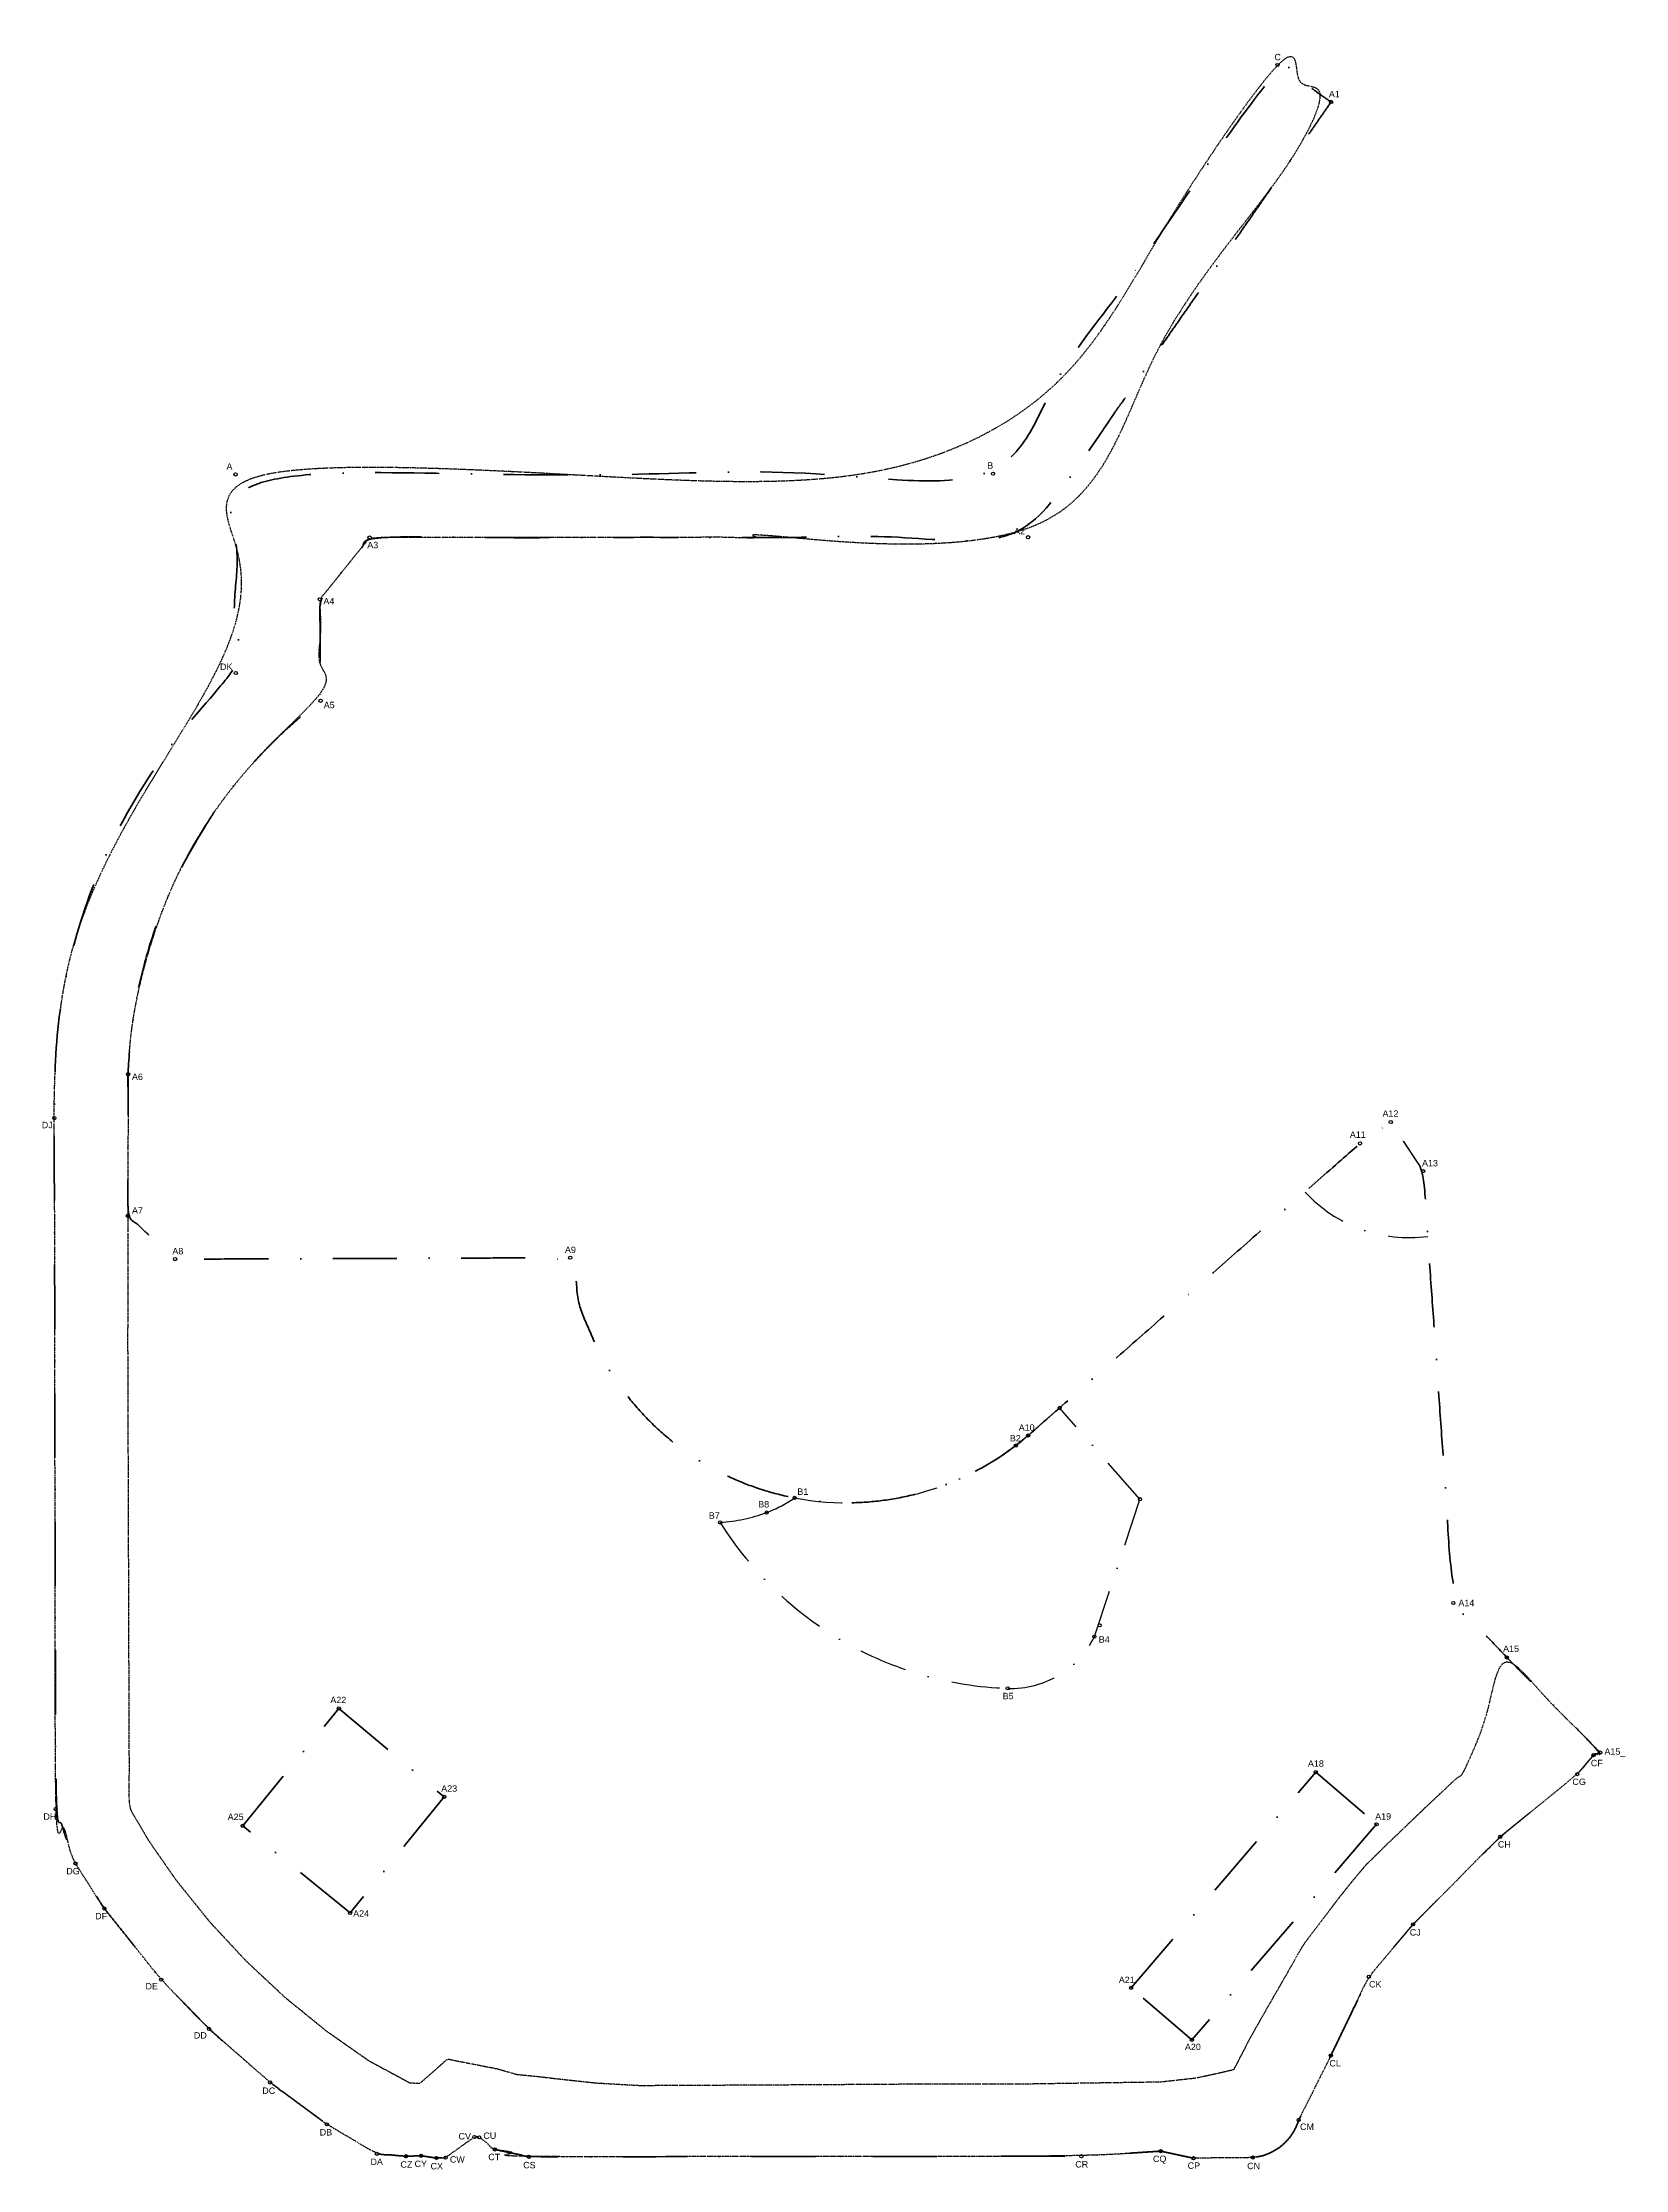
# Model space of a CAD drawing. Extents: x 833943 to 834437, y 817742 to 818406.
import ezdxf

# ---------------------------------------------------------------- set-up
doc = ezdxf.new("R2010")
doc.units = 0
doc.header["$LTSCALE"] = 10
doc.linetypes.add('DASHDOT', pattern=[1, 0.5, -0.25, 0, -0.25])
doc.layers.add('DLN910(1-500)', color=7, linetype='Continuous')
doc.layers.add('P Boundary-b', color=7, linetype='DASHDOT', lineweight=40)
doc.layers.add('Site-b', color=251, linetype='DASHDOT', lineweight=30)
doc.styles.add('SWIS721 LT', font='swiss.ttf')

msp = doc.modelspace()

# ---------------------------------------------------------------- linework, layer by layer
at = {"layer": 'DLN910(1-500)'}
for centre in [(834328.82, 818399.5), (834345.54, 818387.92), (834003.51, 818271.67), (834240.01, 818271.91), (834045.34, 818251.95), (834250.94, 818252.06), (834029.85, 818232.69), (834003.57, 818209.66), (834030.05, 818201), (833969.96, 818084.41), (833946.92, 818070.71), (834364.18, 818069.49), (834354.59, 818062.81), (834374.3, 818054.16), (833969.89, 818040.23), (833984.64, 818026.7), (834108, 818027.13), (834260.79, 817980.26), (834250.99, 817971.64), (834285.88, 817951.74), (834383.72, 817919.33), (834273.31, 817912.37), (834400.42, 817902.33), (834035.78, 817886.43), (834427.48, 817871.86), (834429.57, 817872.65), (834340.77, 817866.5), (834422.43, 817865.91), (834068.67, 817858.82), (833947.36, 817854.99), (834005.74, 817849.78), (834359.74, 817850.26), (834398.36, 817846.37), (833953.53, 817838.01), (833962.53, 817823.97), (834039.27, 817822.58), (834371.13, 817819.02), (833980.3, 817801.76), (834283.13, 817799.2), (834357.33, 817802.65), (833995.22, 817786.38), (834302.09, 817782.96), (834345.46, 817778.03), (834014.29, 817769.67), (834032.03, 817756.59), (834078.07, 817752.62), (834079.55, 817752.52), (834335.42, 817757.92), (834047.61, 817747.37), (834056.72, 817746.62), (834061.45, 817746.77), (834066.21, 817746.06), (834069.09, 817746.18), (834084.48, 817748.75), (834095.1, 817746.46), (834267.6, 817746.62), (834292.36, 817748.21), (834302.57, 817746.01), (834321.13, 817746.23)]:
    msp.add_circle(centre, 0.5, dxfattribs=at)
at = {"layer": 'DLN910(1-500)', "color": 0}
for centre in [(834247.12, 817968.49), (834178.08, 817952.18), (834154.83, 817944.49), (834169.31, 817947.58), (834271.64, 817908.84), (834244.61, 817892.68)]:
    msp.add_circle(centre, 0.5, dxfattribs=at)
at = {"layer": 'P Boundary-b', "ltscale": 4}
for points in [[(834035.78, 817886.43), (834068.67, 817858.82), (834039.27, 817822.58), (834005.74, 817849.78)], [(834340.77, 817866.5), (834359.74, 817850.26), (834302.09, 817782.96), (834283.13, 817799.2)]]:
    msp.add_lwpolyline(points, close=True, dxfattribs=at)
msp.add_rational_spline([(834250.99, 817971.64), (834302.79, 818017.23), (834354.59, 818062.81), (834359.39, 818066.15), (834364.18, 818069.49), (834369.24, 818061.83), (834374.3, 818054.16), (834379.01, 817986.75), (834383.72, 817919.33), (834406.65, 817895.99), (834429.57, 817872.65), (834428.52, 817872.25), (834427.48, 817871.86), (834424.95, 817868.88), (834422.43, 817865.91), (834410.39, 817856.14), (834398.36, 817846.37), (834384.74, 817832.69), (834371.13, 817819.02), (834364.23, 817810.83), (834357.33, 817802.65), (834351.4, 817790.34), (834345.46, 817778.03), (834340.44, 817767.97), (834335.42, 817757.92), (834332.21, 817747.26), (834321.13, 817746.23), (834311.85, 817746.12), (834302.57, 817746.01), (834297.46, 817747.11), (834292.36, 817748.21), (834279.98, 817747.41), (834267.6, 817746.62), (834181.35, 817746.54), (834095.1, 817746.46), (834089.79, 817747.6), (834084.48, 817748.75), (834082.02, 817750.64), (834079.55, 817752.52), (834078.81, 817752.57), (834078.07, 817752.62), (834073.58, 817749.4), (834069.09, 817746.18), (834067.65, 817746.12), (834066.21, 817746.06), (834063.83, 817746.41), (834061.45, 817746.77), (834059.08, 817746.7), (834056.72, 817746.62), (834052.17, 817746.99), (834047.61, 817747.37), (834039.82, 817751.98), (834032.03, 817756.59), (834023.16, 817763.13), (834014.29, 817769.67), (834004.75, 817778.03), (833995.22, 817786.38), (833987.76, 817794.07), (833980.3, 817801.76), (833971.41, 817812.87), (833962.53, 817823.97), (833958.03, 817830.99), (833953.53, 817838.01), (833950.44, 817846.5), (833947.36, 817854.99), (833947.14, 817962.85), (833946.92, 818070.71), (833943.85, 818152.99), (834003.57, 818209.66), (834003.54, 818240.66), (834003.51, 818271.67), (834121.76, 818271.79), (834240.01, 818271.91), (834284.41, 818335.71), (834328.82, 818399.5), (834337.18, 818393.71), (834345.54, 818387.92), (834298.24, 818319.99), (834250.94, 818252.06), (834148.14, 818252), (834045.34, 818251.95), (834037.59, 818242.32), (834029.85, 818232.69), (834029.95, 818216.84), (834030.05, 818201), (833972.31, 818156.98), (833969.96, 818084.41), (833969.93, 818062.32), (833969.89, 818040.23), (833977.27, 818033.46), (833984.64, 818026.7), (834046.32, 818026.91), (834108, 818027.13), (834114.25, 817975.37), (834162.86, 817956.5), (834211.46, 817937.64), (834250.99, 817971.64)], [1, 1, 1, 1, 1, 1, 1, 1, 1, 1, 1, 1, 1, 1, 1, 1, 1, 1, 1, 1, 1, 1, 1, 1, 1, 0.82922625982, 1, 1, 1, 1, 1, 1, 1, 1, 1, 1, 1, 1, 1, 1, 1, 1, 1, 1, 1, 1, 1, 1, 1, 1, 1, 1, 1, 1, 1, 1, 1, 1, 1, 1, 1, 1, 1, 1, 1, 1, 1, 0.911280660439, 1, 1, 1, 1, 1, 1, 1, 1, 1, 1, 1, 1, 1, 1, 1, 1, 1, 0.903215439499, 1, 1, 1, 1, 1, 1, 1, 0.857594331287, 1, 0.857594331287, 1], degree=2, knots=[0, 0, 0, 1, 1, 2, 2, 3, 3, 4, 4, 5, 5, 6, 6, 7, 7, 8, 8, 9, 9, 10, 10, 11, 11, 12, 12, 13.186149, 13.186149, 14.186149, 14.186149, 15.186149, 15.186149, 16.186149, 16.186149, 17.186149, 17.186149, 18.186149, 18.186149, 19.186149, 19.186149, 20.186149, 20.186149, 21.186149, 21.186149, 22.186149, 22.186149, 23.186149, 23.186149, 24.186149, 24.186149, 25.186149, 25.186149, 26.186149, 26.186149, 27.186149, 27.186149, 28.186149, 28.186149, 29.186149, 29.186149, 30.186149, 30.186149, 31.186149, 31.186149, 32.186149, 32.186149, 33.186149, 33.186149, 34.034975, 34.034975, 35.034975, 35.034975, 36.034975, 36.034975, 37.034975, 37.034975, 38.034975, 38.034975, 39.034975, 39.034975, 40.034975, 40.034975, 41.034975, 41.034975, 42.034975, 42.034975, 42.922161, 42.922161, 43.922161, 43.922161, 44.922161, 44.922161, 45.922161, 45.922161, 47.002605, 47.002605, 48.08305, 48.08305, 48.08305], dxfattribs=at)
at = {"layer": 'Site-b', "ltscale": 3}
msp.add_lwpolyline([(834285.88, 817951.74), (834260.79, 817980.26), (834250.99, 817971.64, -0.228472), (834178.04, 817952.15, -0.060078), (834169.31, 817947.58, -0.070284), (834154.83, 817944.49, 0.249138), (834244.61, 817892.68, 0.295095), (834271.64, 817908.84)], format="xyb", close=True, dxfattribs=at)
msp.add_arc((834369.91, 818077.55), 44.16, 222.62426, 277.57098, dxfattribs=at)
at = {"layer": 'Site-b', "ltscale": 0.05}
msp.add_rational_spline([(833969.86, 818040.23), (833969.87, 818040.23), (833969.89, 818040.23), (833969.87, 818040.23), (833969.86, 818040.23), (833969.87, 818040.23), (833969.89, 818040.23), (833969.93, 818062.32), (833969.96, 818084.41), (833972.31, 818156.98), (834030.05, 818201), (834029.95, 818216.84), (834029.85, 818232.69), (834037.59, 818242.32), (834045.34, 818251.95), (834148.14, 818252), (834250.94, 818252.06), (834298.24, 818319.99), (834345.54, 818387.92), (834337.18, 818393.71), (834328.82, 818399.5), (834284.41, 818335.71), (834240.01, 818271.91), (834121.76, 818271.79), (834003.51, 818271.67), (834003.54, 818240.66), (834003.57, 818209.66), (833943.85, 818152.99), (833946.92, 818070.71), (833947.14, 817962.85), (833947.36, 817854.99), (833950.44, 817846.5), (833953.53, 817838.01), (833958.03, 817830.99), (833962.53, 817823.97), (833971.41, 817812.87), (833980.3, 817801.76), (833987.76, 817794.07), (833995.22, 817786.38), (834004.75, 817778.03), (834014.29, 817769.67), (834023.16, 817763.13), (834032.03, 817756.59), (834039.82, 817751.98), (834047.61, 817747.37), (834052.17, 817746.99), (834056.72, 817746.62), (834059.08, 817746.7), (834061.45, 817746.77), (834063.83, 817746.41), (834066.21, 817746.06), (834067.65, 817746.12), (834069.09, 817746.18), (834073.58, 817749.4), (834078.07, 817752.62), (834078.81, 817752.57), (834079.55, 817752.52), (834082.02, 817750.64), (834084.48, 817748.75), (834089.79, 817747.6), (834095.1, 817746.46), (834181.35, 817746.54), (834267.6, 817746.62), (834279.98, 817747.41), (834292.36, 817748.21), (834297.46, 817747.11), (834302.57, 817746.01), (834311.85, 817746.12), (834321.13, 817746.23), (834332.21, 817747.26), (834335.42, 817757.92), (834340.44, 817767.97), (834345.46, 817778.03), (834351.4, 817790.34), (834357.33, 817802.65), (834364.23, 817810.83), (834371.13, 817819.02), (834384.74, 817832.69), (834398.36, 817846.37), (834410.39, 817856.14), (834422.43, 817865.91), (834424.95, 817868.88), (834427.48, 817871.86), (834428.52, 817872.25), (834429.57, 817872.65), (834414.99, 817887.49), (834400.42, 817902.33), (834393.91, 817884.52), (834387.4, 817866.71), (834385.73, 817865.37), (834384.06, 817864.03), (834379.45, 817859.69), (834374.85, 817855.36), (834371.39, 817852.05), (834367.93, 817848.73), (834365.68, 817846.59), (834363.44, 817844.45), (834359.97, 817841.03), (834356.49, 817837.62), (834354.37, 817835.09), (834352.24, 817832.57), (834350.29, 817830.14), (834348.34, 817827.7), (834342.94, 817820.61), (834337.53, 817813.51), (834336.86, 817812.45), (834336.19, 817811.39), (834333.5, 817806.68), (834330.81, 817801.96), (834327.7, 817796.56), (834324.6, 817791.15), (834322.39, 817787.23), (834320.18, 817783.32), (834318.19, 817779.43), (834316.2, 817775.55), (834315.71, 817774.64), (834315.23, 817773.74), (834312.84, 817773.18), (834310.45, 817772.62), (834306.99, 817771.86), (834303.52, 817771.1), (834297.97, 817770.49), (834292.43, 817769.87), (834271.67, 817769.57), (834250.92, 817769.26), (834238.2, 817769.26), (834225.48, 817769.26), (834216.45, 817769.21), (834207.43, 817769.16), (834191.87, 817769.06), (834176.31, 817768.97), (834166.78, 817768.92), (834157.25, 817768.87), (834143.42, 817768.8), (834129.59, 817768.74), (834122.77, 817769.13), (834115.94, 817769.52), (834110.11, 817770.15), (834104.28, 817770.79), (834100.82, 817771.19), (834097.36, 817771.59), (834094.37, 817771.88), (834091.38, 817772.16), (834088.28, 817773.06), (834085.17, 817773.95), (834077.43, 817775.46), (834069.69, 817776.97), (834065.41, 817773.21), (834061.14, 817769.45), (834059.49, 817769.48), (834057.84, 817769.52), (834056.89, 817770.07), (834055.94, 817770.62), (834050.55, 817773.52), (834045.16, 817776.42), (834038.53, 817781.06), (834031.91, 817785.7), (834025.44, 817790.95), (834018.96, 817796.2), (834012.88, 817801.89), (834006.79, 817807.58), (834001.12, 817813.68), (833995.45, 817819.78), (833990.22, 817826.26), (833985, 817832.74), (833980.77, 817838.82), (833976.54, 817844.9), (833973.41, 817850.19), (833970.28, 817855.48), (833970.21, 817877.77), (833970.14, 817900.06), (833969.98, 817950), (833969.82, 817999.95), (833969.84, 818020.09), (833969.86, 818040.23)], [1, 1, 1, 1, 1, 1, 1, 1, 1, 0.903215439498, 1, 1, 1, 1, 1, 1, 1, 1, 1, 1, 1, 1, 1, 1, 1, 1, 1, 0.91128066044, 1, 1, 1, 1, 1, 1, 1, 1, 1, 1, 1, 1, 1, 1, 1, 1, 1, 1, 1, 1, 1, 1, 1, 1, 1, 1, 1, 1, 1, 1, 1, 1, 1, 1, 1, 1, 1, 1, 1, 1, 1, 0.82922625983, 1, 1, 1, 1, 1, 1, 1, 1, 1, 1, 1, 1, 1, 1, 1, 1, 1, 1, 1, 1, 1, 1, 1, 1, 1, 1, 1, 1, 1, 1, 1, 1, 1, 1, 1, 1, 1, 1, 1, 1, 1, 1, 1, 1, 1, 1, 1, 1, 1, 1, 1, 1, 1, 1, 1, 1, 1, 1, 1, 1, 1, 1, 1, 1, 1, 1, 1, 1, 1, 1, 1, 1, 1, 1, 1, 1, 1, 1, 1, 1, 1, 1, 1, 1, 1, 1, 1, 1, 1, 1, 1, 1, 1, 1, 1, 1, 1, 1, 1, 1, 1, 1, 1, 1, 1], degree=2, knots=[0, 0, 0, 1, 1, 2, 2, 3, 3, 4, 4, 4.887186, 4.887186, 5.887186, 5.887186, 6.887186, 6.887186, 7.887186, 7.887186, 8.887186, 8.887186, 9.887186, 9.887186, 10.887186, 10.887186, 11.887186, 11.887186, 12.887186, 12.887186, 13.736012, 13.736012, 14.736012, 14.736012, 15.736012, 15.736012, 16.736012, 16.736012, 17.736012, 17.736012, 18.736012, 18.736012, 19.736012, 19.736012, 20.736012, 20.736012, 21.736012, 21.736012, 22.736012, 22.736012, 23.736012, 23.736012, 24.736012, 24.736012, 25.736012, 25.736012, 26.736012, 26.736012, 27.736012, 27.736012, 28.736012, 28.736012, 29.736012, 29.736012, 30.736012, 30.736012, 31.736012, 31.736012, 32.736012, 32.736012, 33.736012, 33.736012, 34.922161, 34.922161, 35.922161, 35.922161, 36.922161, 36.922161, 37.922161, 37.922161, 38.922161, 38.922161, 39.922161, 39.922161, 40.922161, 40.922161, 41.922161, 41.922161, 42.922161, 42.922161, 43.922161, 43.922161, 44.922161, 44.922161, 45.922161, 45.922161, 46.922161, 46.922161, 47.922161, 47.922161, 48.922161, 48.922161, 49.922161, 49.922161, 50.922161, 50.922161, 51.922161, 51.922161, 52.922161, 52.922161, 53.922161, 53.922161, 54.922161, 54.922161, 55.922161, 55.922161, 56.922161, 56.922161, 57.922161, 57.922161, 58.922161, 58.922161, 59.922161, 59.922161, 60.922161, 60.922161, 61.922161, 61.922161, 62.922161, 62.922161, 63.922161, 63.922161, 64.922161, 64.922161, 65.922161, 65.922161, 66.922161, 66.922161, 67.922161, 67.922161, 68.922161, 68.922161, 69.922161, 69.922161, 70.922161, 70.922161, 71.922161, 71.922161, 72.922161, 72.922161, 73.922161, 73.922161, 74.922161, 74.922161, 75.922161, 75.922161, 76.922161, 76.922161, 77.922161, 77.922161, 78.922161, 78.922161, 79.922161, 79.922161, 80.922161, 80.922161, 81.922161, 81.922161, 82.922161, 82.922161, 83.922161, 83.922161, 84.922161, 84.922161, 85.922161, 85.922161, 86.922161, 86.922161, 86.922161], dxfattribs=at)

# ---------------------------------------------------------------- texts
at = {"layer": 'DLN910(1-500)', "style": 'SWIS721 LT'}
for s, p in [('C', (834327.87, 818400.96)), ('A1', (834344.86, 818389.39)), ('A', (834000.67, 818273.14)), ('B', (834238.19, 818273.46)), ('A3', (834044.64, 818248.62)), ('A2', (834246.58, 818252.94)), ('A4', (834030.94, 818231.11)), ('DK', (833998.66, 818210.64)), ('A5', (834031.03, 818198.68)), ('A6', (833971.17, 818082.62)), ('A12', (834361.59, 818071.12)), ('DJ', (833943.02, 818067.56)), ('A11', (834351.4, 818064.55)), ('A13', (834373.93, 818055.66)), ('A7', (833971.18, 818040.87)), ('A8', (833983.79, 818028.2)), ('A9', (834106.35, 818028.61)), ('B2', (834245.23, 817969.76)), ('A10', (834248.02, 817973.11)), ('B1', (834178.9, 817953.1)), ('B7', (834151.25, 817945.62)), ('B8', (834166.69, 817949.16)), ('A14', (834385.29, 817918.34)), ('B4', (834273.01, 817906.96)), ('A15', (834399.25, 817904.06)), ('A22', (834033.1, 817888.07)), ('B5', (834243, 817889.3)), ('A15_', (834430.89, 817871.97)), ('A18', (834338.31, 817868.21)), ('CF', (834426.63, 817868.38)), ('A23', (834067.73, 817860.43)), ('CG', (834420.89, 817862.52)), ('DH', (833943.51, 817851.67)), ('A25', (834001.05, 817851.58)), ('A19', (834359.31, 817851.71)), ('CH', (834397.61, 817843)), ('DG', (833950.67, 817834.64)), ('DF', (833959.67, 817820.61)), ('A24', (834040.23, 817821.41)), ('CJ', (834370.11, 817815.51)), ('DE', (833975.39, 817798.7)), ('A21', (834279.27, 817800.7)), ('CK', (834357.39, 817799.32)), ('DD', (833990.5, 817783.37)), ('A20', (834299.91, 817779.76)), ('CL', (834345.02, 817774.65)), ('DC', (834011.86, 817766.09)), ('DB', (834029.79, 817753.1)), ('CV', (834073.12, 817751.87)), ('CU', (834080.87, 817752.04)), ('CM', (834335.84, 817754.85)), ('DA', (834045.62, 817743.91)), ('CW', (834070.42, 817744.63)), ('CT', (834082.4, 817745.38)), ('CQ', (834289.93, 817744.82)), ('CZ', (834054.99, 817743.04)), ('CY', (834059.4, 817743.26)), ('CX', (834064.39, 817742.53)), ('CS', (834093.3, 817742.86)), ('CR', (834265.68, 817743.11)), ('CP', (834300.76, 817742.7)), ('CN', (834319.33, 817742.59))]:
    msp.add_text(s, height=2, dxfattribs=at).set_placement(p)

doc.saveas('drawing.dxf')
